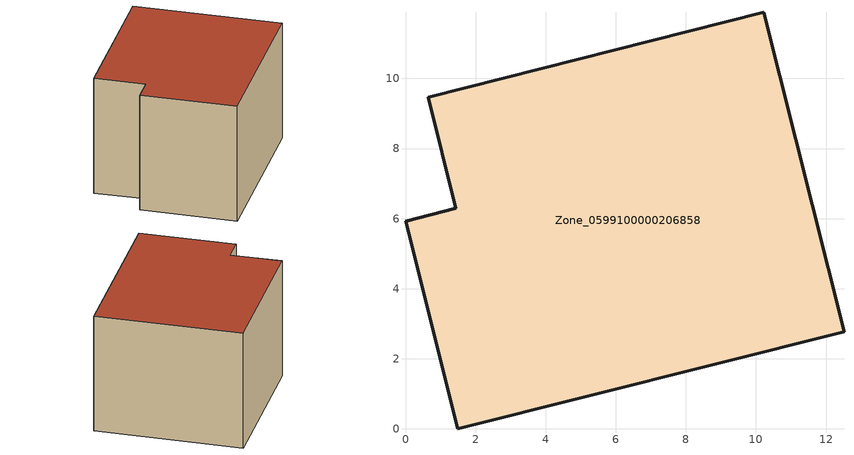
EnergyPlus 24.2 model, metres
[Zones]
Zone_0599100000206858
 floor ground (C_G): 12.51,2.77 1.49,0 0,5.93 1.44,6.29 0.64,9.46 10.22,11.89 z0
 wall outside (C_F): 1.49,0 12.51,2.77 10.22,11.89 0.64,9.46 1.44,6.29 0,5.93 1.49,0 z0:7.88
 roof outside (C_R): 0.64,9.46 1.44,6.29 0,5.93 1.49,0 12.51,2.77 10.22,11.89 z7.88
[BUILDING]
Pand.0599100000206858: North Axis=0; Terrain=City; Loads Convergence Tolerance Value=0.04; Temperature Convergence Tolerance Value=0.4; Solar Distribution=FullExterior; Maximum Number of Warmup Days=25; Minimum Number of Warmup Days=1
[Site:Location]
Rotterdam.The.Hague.AP_ZH_NLD Design_Conditions: Latitude=51.96; Longitude=4.45; Time Zone=1; Elevation=-4.5
[SITE:GROUNDTEMPERATURE:BUILDINGSURFACE]
18, 18, 18, 18, 18, 18, 18, 18, 18, 18, 18, 18
[MATERIAL] Thermal Absorptance=0.9; Solar Absorptance=0.7; Visible Absorptance=0.7
Name | Roughness | Thickness | Conductivity | Density | Specific Heat
G.TC.1965-1974 | MediumSmooth | 0.15 | 0.882353 | 540 | 1210
F.TC.1965-1974 | Rough | 0.3 | 0.697674 | 1920 | 840
R.TC.1965-1974 | MediumRough | 0.2 | 0.232558 | 1500 | 1000
[CONSTRUCTION]
C_G: G.TC.1965-1974
C_F: F.TC.1965-1974
C_R: R.TC.1965-1974
[ZONE]
Zone_0599100000206858: Type=1; Multiplier=1; Ceiling Height=Autocalculate; Volume=Autocalculate; Floor Area=autocalculate; Part of Total Floor Area=Yes
[ZONEINFILTRATION:DESIGNFLOWRATE]
Infil_Zone_0599100000206858: Zone or ZoneList or Space or SpaceList=Zone_0599100000206858; Schedule=AlwaysOn; Design Flow Rate Calculation Method=Flow/Area; Flow Rate per Floor Area=0.003; Constant Term Coefficient=1; Temperature Term Coefficient=0; Velocity Term Coefficient=0; Velocity Squared Term Coefficient=0
[HVACTEMPLATE:ZONE:IDEALLOADSAIRSYSTEM]
Zone_0599100000206858: Maximum Heating Supply Air Temperature=50; Minimum Cooling Supply Air Temperature=13; Maximum Heating Supply Air Humidity Ratio=0.0156; Minimum Cooling Supply Air Humidity Ratio=0.0077; Heating Limit=NoLimit; Cooling Limit=NoLimit; Dehumidification Control Type=ConstantSensibleHeatRatio; Cooling Sensible Heat Ratio=0.7; Dehumidification Setpoint=60; Humidification Control Type=None; Humidification Setpoint=30; Outdoor Air Method=None; Outdoor Air Flow Rate per Person=0.00944; Outdoor Air Flow Rate per Zone Floor Area=0; Outdoor Air Flow Rate per Zone=0; Demand Controlled Ventilation Type=None; Outdoor Air Economizer Type=NoEconomizer; Heat Recovery Type=None; Sensible Heat Recovery Effectiveness=0.7; Latent Heat Recovery Effectiveness=0.65
[ZONECONTROL:THERMOSTAT]
ThermostatControl_Zone_0599100000206858: Zone or ZoneList=Zone_0599100000206858; Control Type Schedule=DualSetpointControlType; Control 1=Thermostat_Zone_0599100000206858; Temperature Difference Between Cutout And Setpoint=0
[THERMOSTATSETPOINT:DUALSETPOINT]
Thermostat_Zone_0599100000206858: Heating Setpoint Temperature Schedule=HeatingSetpoint_Zone_0599100000206858; Cooling Setpoint Temperature Schedule=CoolingSetpoint_Zone_0599100000206858
[SCHEDULE:COMPACT]
HeatingSetpoint_Zone_0599100000206858: Through: 12/31, For: AllDays, Until: 24:00, 21
CoolingSetpoint_Zone_0599100000206858: Through: 12/31, For: AllDays, Until: 24:00, 24
DualSetpointControlType: Through: 12/31, For: AllDays, Until: 24:00, 4
AlwaysOn: Through: 12/31, For: AllDays, Until: 24:00, 1
